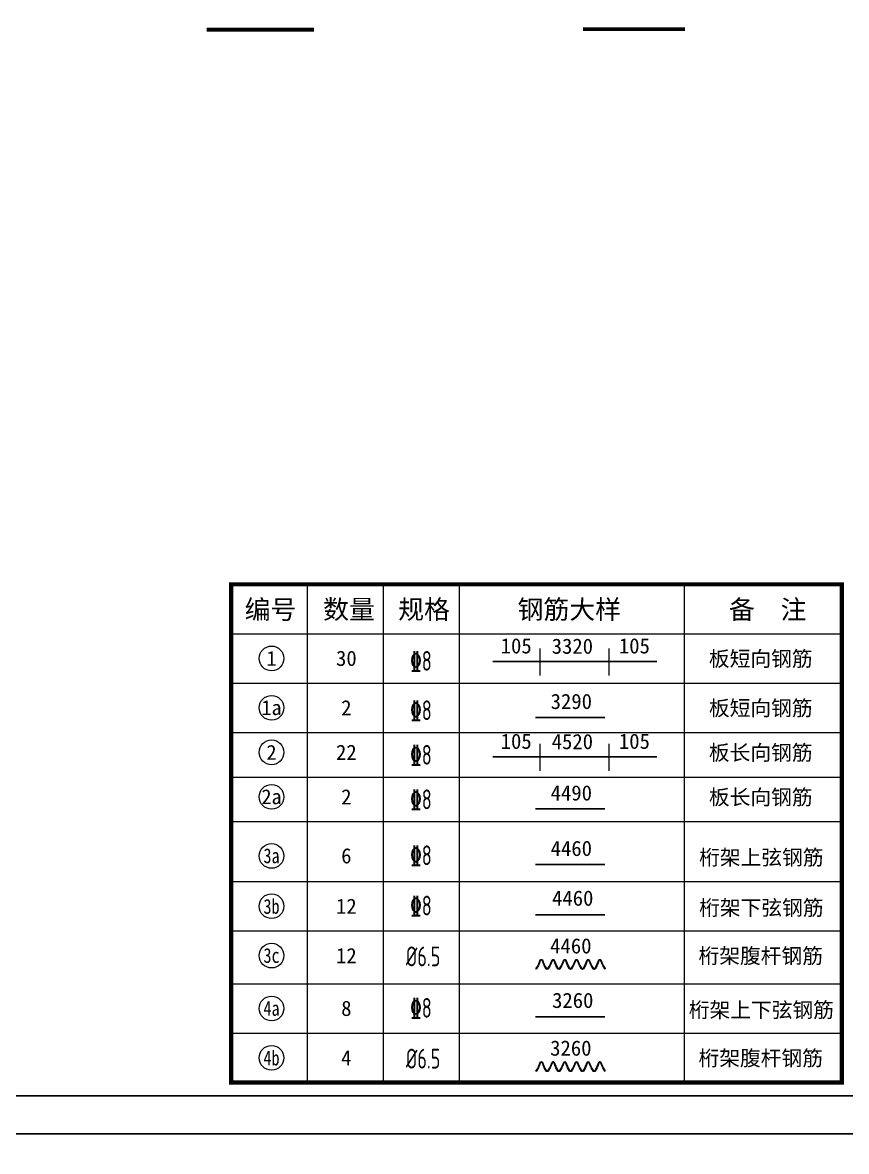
# Model space of a CAD drawing. Extents: x -517763 to -431309, y -403428 to -381056.
# Drawn here: x -449731 to -446478, y -394587 to -390129 of the extents above; entities that cross this region are included whole.
import ezdxf
from ezdxf.enums import TextEntityAlignment as Align

# ---------------------------------------------------------------- set-up
doc = ezdxf.new("R2010")
doc.units = 0
doc.header["$LTSCALE"] = 30
doc.header["$MEASUREMENT"] = 0
doc.linetypes.add('ACAD_ISO10W100', pattern=[18, 12, -3, 0, -3])
for name, color, linetype in [('MyLine', 199, 'Continuous'), ('S-ANNO-TABT', 7, 'Continuous'), ('S-DETL-TEXT', 7, 'Continuous'), ('YZ-下划线', 1, 'ACAD_ISO10W100'), ('图框2', 1, 'Continuous'), ('图框签字栏-图框栏', 7, 'Continuous')]:
    doc.layers.add(name, color=color, linetype=linetype)
for name, color, linetype, lineweight in [('PUB_TITLE', 4, 'Continuous', 15), ('S-DETL-REIN', 1, 'Continuous', 9), ('YZ-文字', 4, 'Continuous', 13), ('图框线', 7, 'Continuous', 13)]:
    doc.layers.add(name, color=color, linetype=linetype, lineweight=lineweight)
doc.styles.add('TSSD_NORM', font='tssdeng2.shx', dxfattribs={"width": 0.7, "bigfont": 'tssdchn.shx'})
doc.styles.add('图签-黑体', font='simhei.ttf')
doc.styles.add('宋体', font='', dxfattribs={"width": 0.8})
doc.styles.add('黑体', font='simhei.ttf')
doc.styles.get('宋体').set_extended_font_data('SimSun')

msp = doc.modelspace()

# ---------------------------------------------------------------- linework, layer by layer
at = {"layer": 'MyLine', "color": 0}
for p, q in [((-448906.9, -392347.8), (-446496.9, -392347.8)), ((-448906.9, -394315.3), (-448906.9, -392347.8)), ((-446496.9, -394315.3), (-446496.9, -392347.8)), ((-456209, -394368.4), (-444059, -394368.4))]:
    msp.add_line(p, q, dxfattribs=at)
at = {"layer": 'PUB_TITLE', "color": 0, "ltscale": 100, "const_width": 16.7}
msp.add_lwpolyline([(-448906.9, -394315.3), (-446496.9, -394315.3), (-446496.9, -392347.8), (-448906.9, -392347.8)], close=True, dxfattribs=at)
at = {"layer": 'PUB_TITLE', "color": 0, "lineweight": 15, "ltscale": 100}
for points in [[(-448606.9, -392347.8), (-448606.9, -394310.7)], [(-448306.9, -392347.8), (-448306.9, -394310.7)], [(-448006.9, -392347.8), (-448006.9, -394310.7)], [(-447118.9, -392347.8), (-447118.9, -394310.7)], [(-448906.9, -392542.8), (-446496.9, -392542.8)], [(-448906.9, -392737.8), (-446496.9, -392737.8)], [(-448906.9, -392932.8), (-446496.9, -392932.8)], [(-448906.9, -393108.7), (-446496.9, -393108.7)], [(-448906.9, -393284.6), (-446496.9, -393284.6)], [(-448906.9, -393521.5), (-446496.9, -393521.5)], [(-448906.9, -393521.5), (-446496.9, -393521.5)], [(-448906.9, -393716.5), (-446496.9, -393716.5)], [(-448906.9, -393925.3), (-446496.9, -393925.3)], [(-448906.9, -393925.3), (-446496.9, -393925.3)], [(-448906.9, -394120.3), (-446496.9, -394120.3)]]:
    msp.add_lwpolyline(points, dxfattribs=at)
at = {"layer": 'S-ANNO-TABT', "lineweight": 9}
for centre in [(-448747.9, -392640.3), (-448747.9, -392835.3), (-448747.9, -393011.2), (-448747.9, -393187.1), (-448747.9, -393420.3), (-448747.9, -393619), (-448747.9, -393814), (-448747.9, -394022.8), (-448747.9, -394217.8)]:
    msp.add_circle(centre, 48.8, dxfattribs=at)
at = {"layer": 'S-DETL-REIN', "lineweight": 30}
for p, q in [((-447874.2, -392652.3), (-447686.8, -392652.3)), ((-447686.8, -392652.3), (-447414.8, -392652.3)), ((-447414.8, -392652.3), (-447227.3, -392652.3)), ((-447705.3, -392873.6), (-447431.7, -392873.6)), ((-447874.2, -393029.1), (-447686.8, -393029.1)), ((-447686.8, -393029.1), (-447414.8, -393029.1)), ((-447414.8, -393029.1), (-447227.3, -393029.1)), ((-447705.3, -393235), (-447431.7, -393235)), ((-447705.3, -393453.9), (-447431.7, -393453.9)), ((-447705.3, -393652.6), (-447431.7, -393652.6)), ((-447705.3, -394056.4), (-447431.7, -394056.4))]:
    msp.add_line(p, q, dxfattribs=at)
at = {"layer": 'S-DETL-REIN', "lineweight": 9}
for points in [[(-447704.1, -393866.9), (-447695.9, -393853.6)], [(-447694.1, -393853.6), (-447702.7, -393867.6), (-447704.1, -393866.9)], [(-447704.1, -394270.7), (-447695.9, -394257.4)], [(-447694.1, -394257.4), (-447702.7, -394271.4), (-447704.1, -394270.7)]]:
    msp.add_lwpolyline(points, dxfattribs=at)
for points in [[(-447695.9, -393853.6), (-447686.8, -393831.3, -0.593633), (-447678.7, -393831.3), (-447669.7, -393853.6)], [(-447671.5, -393853.6), (-447680.1, -393832.1, 0.593633), (-447685.5, -393832.1), (-447694.1, -393853.6)], [(-447647.8, -393853.6), (-447655.6, -393866.1, -0.593633), (-447663.7, -393866.1), (-447671.5, -393853.6)], [(-447669.7, -393853.6), (-447662.4, -393865.3, 0.593633), (-447656.9, -393865.3), (-447649.6, -393853.6)], [(-447649.6, -393853.6), (-447640.6, -393831.3, -0.593633), (-447632.4, -393831.3), (-447623.4, -393853.6)], [(-447625.2, -393853.6), (-447633.8, -393832.1, 0.593633), (-447639.2, -393832.1), (-447647.8, -393853.6)], [(-447601.5, -393853.6), (-447609.3, -393866.1, -0.593633), (-447617.4, -393866.1), (-447625.2, -393853.6)], [(-447623.4, -393853.6), (-447616.1, -393865.3, 0.593633), (-447610.6, -393865.3), (-447603.3, -393853.6)], [(-447603.3, -393853.6), (-447594.3, -393831.3, -0.593633), (-447586.1, -393831.3), (-447577.1, -393853.6)], [(-447578.9, -393853.6), (-447587.5, -393832.1, 0.593633), (-447592.9, -393832.1), (-447601.5, -393853.6)], [(-447555.3, -393853.6), (-447563, -393866.1, -0.593633), (-447571.1, -393866.1), (-447578.9, -393853.6)], [(-447577.1, -393853.6), (-447569.8, -393865.3, 0.593633), (-447564.4, -393865.3), (-447557, -393853.6)], [(-447557, -393853.6), (-447548, -393831.3, -0.593633), (-447539.9, -393831.3), (-447530.8, -393853.6)], [(-447532.6, -393853.6), (-447541.2, -393832.1, 0.593633), (-447546.6, -393832.1), (-447555.3, -393853.6)], [(-447509, -393853.6), (-447516.7, -393866.1, -0.593633), (-447524.8, -393866.1), (-447532.6, -393853.6)], [(-447530.8, -393853.6), (-447523.5, -393865.3, 0.593633), (-447518.1, -393865.3), (-447510.7, -393853.6)], [(-447510.7, -393853.6), (-447501.7, -393831.3, -0.593633), (-447493.6, -393831.3), (-447484.6, -393853.6)], [(-447486.3, -393853.6), (-447494.9, -393832.1, 0.593633), (-447500.4, -393832.1), (-447509, -393853.6)], [(-447462.7, -393853.6), (-447470.4, -393866.1, -0.593633), (-447478.6, -393866.1), (-447486.3, -393853.6)], [(-447484.6, -393853.6), (-447477.2, -393865.3, 0.593633), (-447471.8, -393865.3), (-447464.4, -393853.6)], [(-447464.4, -393853.6), (-447455.4, -393831.3, -0.593633), (-447447.3, -393831.3), (-447438.3, -393853.6)], [(-447440, -393853.6), (-447448.6, -393832.1, 0.593633), (-447454.1, -393832.1), (-447462.7, -393853.6)], [(-447430.5, -393867.8, -0.137601), (-447432.3, -393866.1), (-447440, -393853.6)], [(-447438.3, -393853.6), (-447430.9, -393865.3, 0.055471), (-447430.5, -393865.9, 0.055471)], [(-447695.9, -394257.4), (-447686.8, -394235.1, -0.593633), (-447678.7, -394235.1), (-447669.7, -394257.4)], [(-447671.5, -394257.4), (-447680.1, -394235.8, 0.593633), (-447685.5, -394235.8), (-447694.1, -394257.4)], [(-447649.6, -394257.4), (-447640.6, -394235.1, -0.593633), (-447632.4, -394235.1), (-447623.4, -394257.4)], [(-447625.2, -394257.4), (-447633.8, -394235.8, 0.593633), (-447639.2, -394235.8), (-447647.8, -394257.4)], [(-447603.3, -394257.4), (-447594.3, -394235.1, -0.593633), (-447586.1, -394235.1), (-447577.1, -394257.4)], [(-447578.9, -394257.4), (-447587.5, -394235.8, 0.593633), (-447592.9, -394235.8), (-447601.5, -394257.4)], [(-447557, -394257.4), (-447548, -394235.1, -0.593633), (-447539.9, -394235.1), (-447530.8, -394257.4)], [(-447532.6, -394257.4), (-447541.2, -394235.8, 0.593633), (-447546.6, -394235.8), (-447555.3, -394257.4)], [(-447510.7, -394257.4), (-447501.7, -394235.1, -0.593633), (-447493.6, -394235.1), (-447484.6, -394257.4)], [(-447486.3, -394257.4), (-447494.9, -394235.8, 0.593633), (-447500.4, -394235.8), (-447509, -394257.4)], [(-447464.4, -394257.4), (-447455.4, -394235.1, -0.593633), (-447447.3, -394235.1), (-447438.3, -394257.4)], [(-447440, -394257.4), (-447448.6, -394235.8, 0.593633), (-447454.1, -394235.8), (-447462.7, -394257.4)], [(-447647.8, -394257.4), (-447655.6, -394269.8, -0.593633), (-447663.7, -394269.8), (-447671.5, -394257.4)], [(-447669.7, -394257.4), (-447662.4, -394269.1, 0.593633), (-447656.9, -394269.1), (-447649.6, -394257.4)], [(-447601.5, -394257.4), (-447609.3, -394269.8, -0.593633), (-447617.4, -394269.8), (-447625.2, -394257.4)], [(-447623.4, -394257.4), (-447616.1, -394269.1, 0.593633), (-447610.6, -394269.1), (-447603.3, -394257.4)], [(-447555.3, -394257.4), (-447563, -394269.8, -0.593633), (-447571.1, -394269.8), (-447578.9, -394257.4)], [(-447577.1, -394257.4), (-447569.8, -394269.1, 0.593633), (-447564.4, -394269.1), (-447557, -394257.4)], [(-447509, -394257.4), (-447516.7, -394269.8, -0.593633), (-447524.8, -394269.8), (-447532.6, -394257.4)], [(-447530.8, -394257.4), (-447523.5, -394269.1, 0.593633), (-447518.1, -394269.1), (-447510.7, -394257.4)], [(-447462.7, -394257.4), (-447470.4, -394269.8, -0.593633), (-447478.6, -394269.8), (-447486.3, -394257.4)], [(-447484.6, -394257.4), (-447477.2, -394269.1, 0.593633), (-447471.8, -394269.1), (-447464.4, -394257.4)], [(-447430.5, -394271.6, -0.137601), (-447432.3, -394269.8), (-447440, -394257.4)], [(-447438.3, -394257.4), (-447430.9, -394269.1, 0.055471), (-447430.5, -394269.6, 0.055471)]]:
    msp.add_lwpolyline(points, format="xyb", dxfattribs=at)
at = {"layer": 'S-DETL-TEXT', "lineweight": 9}
for points in [[(-447686.8, -392708.1), (-447686.8, -392600.9)], [(-447414.8, -392708.1), (-447414.8, -392600.9)], [(-447686.8, -393084.9), (-447686.8, -392977.7)], [(-447414.8, -393084.9), (-447414.8, -392977.7)]]:
    msp.add_lwpolyline(points, dxfattribs=at)
at = {"layer": 'YZ-下划线', "color": 1, "linetype": 'ByBlock', "const_width": 15}
for points in [[(-449004.2, -390156.9), (-448580.6, -390156.9)], [(-447518, -390155.2), (-447116, -390155.2)]]:
    msp.add_lwpolyline(points, dxfattribs=at)
at = {"layer": '图框2', "color": 1}
for points in [[(-456509, -385608.4), (-456509, -394518.4), (-443909, -394518.4), (-443909, -385608.4)], [(-456509, -394518.4), (-456509, -403428.4), (-443909, -403428.4), (-443909, -394518.4)]]:
    msp.add_lwpolyline(points, close=True, dxfattribs=at)
at = {"layer": '图框线'}
msp.add_line((-456209, -394368.4), (-444059, -394368.4), dxfattribs=at)

# ---------------------------------------------------------------- texts
at = {"layer": 'S-ANNO-TABT', "lineweight": 9, "style": '宋体'}
for s, p in [('1', (-448747.9, -392640.3)), ('1a', (-448747.9, -392835.3)), ('2', (-448747.9, -393011.2)), ('2a', (-448747.9, -393187.1))]:
    msp.add_text(s, height=58.5, dxfattribs=at).set_placement(p, align=Align.MIDDLE)
at = {"layer": 'S-ANNO-TABT', "color": 1, "lineweight": 9, "style": 'TSSD_NORM', "width": 0.7}
for s, p in [('\x848', (-448158.5, -392649.9)), ('\x848', (-448158.5, -392844.9)), ('\x848', (-448158.5, -393020.8)), ('\x848', (-448158.5, -393196.8)), ('\x848', (-448158.5, -393417.7)), ('\x848', (-448158.5, -393616.4)), ('%%C6.5', (-448149.5, -393817.1)), ('\x848', (-448158.5, -394020.2)), ('%%C6.5', (-448149.5, -394220.9))]:
    msp.add_text(s, height=78, dxfattribs=at).set_placement(p, align=Align.MIDDLE)
at = {"layer": 'S-ANNO-TABT', "lineweight": 9, "style": '宋体', "width": 0.8}
for s, p in [('3a', (-448747.9, -393420.3)), ('3b', (-448747.9, -393619)), ('3c', (-448747.9, -393814)), ('4a', (-448747.9, -394022.8)), ('4b', (-448747.9, -394217.8))]:
    msp.add_text(s, height=58.5, dxfattribs=at).set_placement(p, align=Align.MIDDLE)
at = {"layer": 'YZ-文字', "style": '黑体'}
for s, p in [('105', (-447782, -392638.6)), ('3320', (-447560.3, -392639.9)), ('105', (-447315.4, -392638.6)), ('3290', (-447564.4, -392858.1)), ('105', (-447782, -393015.4)), ('4520', (-447560.3, -393016.7)), ('105', (-447315.4, -393015.4)), ('4490', (-447564.4, -393219.5)), ('4460', (-447564.4, -393438.5)), ('4460', (-447558.8, -393635)), ('4460', (-447566.3, -393823.6)), ('3260', (-447558.8, -394038.8)), ('3260', (-447566.3, -394227.3))]:
    msp.add_text(s, height=60, dxfattribs=at).set_placement(p, align=Align.BOTTOM_CENTER)
for s, p in [('板短向钢筋', (-446816.6, -392640.3)), ('30', (-448452.5, -392640.3)), ('2', (-448452.5, -392835.3)), ('板短向钢筋', (-446816.6, -392835.3)), ('22', (-448452.5, -393011.2)), ('板长向钢筋', (-446816.6, -393011.2)), ('2', (-448452.5, -393187.1)), ('板长向钢筋', (-446816.6, -393187.1)), ('6', (-448452.5, -393420.3)), ('桁架上弦钢筋', (-446814.2, -393425)), ('桁架下弦钢筋', (-446814.2, -393623.8)), ('12', (-448452.5, -393619)), ('12', (-448452.5, -393814)), ('桁架腹杆钢筋', (-446816.6, -393814)), ('8', (-448452.5, -394022.8)), ('桁架上下弦钢筋', (-446814.2, -394027.5)), ('4', (-448452.5, -394217.8)), ('桁架腹杆钢筋', (-446816.6, -394217.8))]:
    msp.add_text(s, height=60, dxfattribs=at).set_placement(p, align=Align.MIDDLE)
at = {"layer": '图框签字栏-图框栏', "ltscale": 100, "style": '图签-黑体'}
for s, p in [('编号', (-448751.9, -392445.3)), ('数量', (-448442.2, -392445.3)), ('规格', (-448145.8, -392445.3)), ('钢筋大样', (-447572.4, -392445.3)), ('备  注', (-446789.2, -392445.3))]:
    msp.add_text(s, height=74.87, rotation=0, dxfattribs=at).set_placement(p, align=Align.MIDDLE)

doc.saveas('drawing.dxf')
